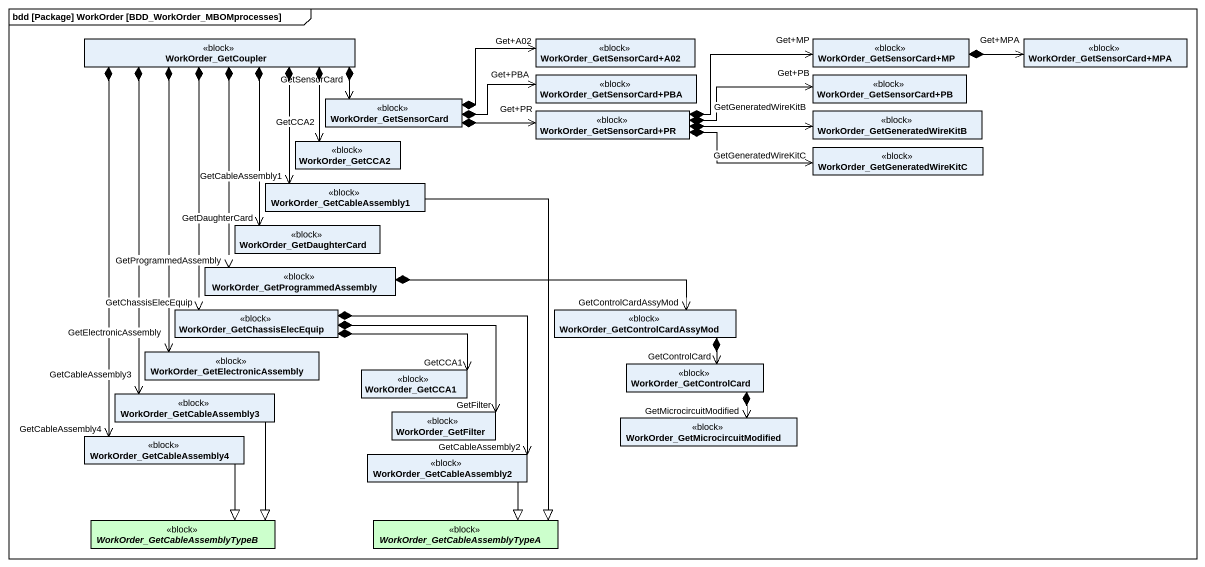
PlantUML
@startuml
mainframe bdd [Package] WorkOrder [BDD_WorkOrder_MBOMprocesses]
hide circle
hide empty members
class WorkOrder_GetCoupler <<block>>
class "WorkOrder_GetSensorCard+A02" as WorkOrder_GetSensorCard_A02 <<block>>
class "WorkOrder_GetSensorCard+MP" as WorkOrder_GetSensorCard_MP <<block>>
class "WorkOrder_GetSensorCard+MPA" as WorkOrder_GetSensorCard_MPA <<block>>
class WorkOrder_GetSensorCard <<block>>
class "WorkOrder_GetSensorCard+PBA" as WorkOrder_GetSensorCard_PBA <<block>>
class "WorkOrder_GetSensorCard+PB" as WorkOrder_GetSensorCard_PB <<block>>
class WorkOrder_GetCCA2 <<block>>
class "WorkOrder_GetSensorCard+PR" as WorkOrder_GetSensorCard_PR <<block>>
class "WorkOrder_GetGeneratedWireKitB" as WorkOrder <<block>>
class "WorkOrder_GetGeneratedWireKitC" as WorkOrder_2 <<block>>
class WorkOrder_GetCableAssembly1 <<block>>
class WorkOrder_GetDaughterCard <<block>>
class "WorkOrder_GetProgrammedAssembly" as WorkOrder_3 <<block>>
class "WorkOrder_GetChassisElecEquip" as WorkOrder_4 <<block>>
class "WorkOrder_GetControlCardAssyMod" as WorkOrder_5 <<block>>
class "WorkOrder_GetElectronicAssembly" as WorkOrder_6 <<block>>
class WorkOrder_GetCCA1 <<block>>
class WorkOrder_GetControlCard <<block>>
class WorkOrder_GetCableAssembly3 <<block>>
class WorkOrder_GetFilter <<block>>
class WorkOrder_GetCableAssembly4 <<block>>
class "WorkOrder_GetMicrocircuitModified" as WorkOrder_7 <<block>>
class WorkOrder_GetCableAssembly2 <<block>>
abstract class "WorkOrder_GetCableAssemblyTypeB" as WorkOrder_8 <<block>> #CCFFCC
abstract class "WorkOrder_GetCableAssemblyTypeA" as WorkOrder_9 <<block>> #CCFFCC
WorkOrder_GetCoupler *-right-> "GetSensorCard" WorkOrder_GetSensorCard
WorkOrder_GetCoupler *--> "GetCCA2" WorkOrder_GetCCA2
WorkOrder_GetCoupler *--> "GetCableAssembly1" WorkOrder_GetCableAssembly1
WorkOrder_GetCoupler *--> "GetDaughterCard" WorkOrder_GetDaughterCard
WorkOrder_GetCoupler *--> "GetProgrammedAssembly" WorkOrder_3
WorkOrder_GetCoupler *--> "GetChassisElecEquip" WorkOrder_4
WorkOrder_GetCoupler *--> "GetElectronicAssembly" WorkOrder_6
WorkOrder_GetCoupler *--> "GetCableAssembly3" WorkOrder_GetCableAssembly3
WorkOrder_GetCoupler *--> "GetCableAssembly4" WorkOrder_GetCableAssembly4
WorkOrder_GetSensorCard_MP *-right-> "Get+MPA" WorkOrder_GetSensorCard_MPA
WorkOrder_GetSensorCard *-right-> "Get+A02" WorkOrder_GetSensorCard_A02
WorkOrder_GetSensorCard *-right-> "Get+PBA" WorkOrder_GetSensorCard_PBA
WorkOrder_GetSensorCard *-right-> "Get+PR" WorkOrder_GetSensorCard_PR
WorkOrder_GetSensorCard_PR *-right-> "Get+MP" WorkOrder_GetSensorCard_MP
WorkOrder_GetSensorCard_PR *-right-> "Get+PB" WorkOrder_GetSensorCard_PB
WorkOrder_GetSensorCard_PR *-right-> "GetGeneratedWireKitB" WorkOrder
WorkOrder_GetSensorCard_PR *-right-> "GetGeneratedWireKitC" WorkOrder_2
WorkOrder_GetCableAssembly1 --|> WorkOrder_9
WorkOrder_3 *-right-> "GetControlCardAssyMod" WorkOrder_5
WorkOrder_4 *-right-> "GetCCA1" WorkOrder_GetCCA1
WorkOrder_4 *-right-> "GetFilter" WorkOrder_GetFilter
WorkOrder_4 *--> "GetCableAssembly2" WorkOrder_GetCableAssembly2
WorkOrder_5 *--> "GetControlCard" WorkOrder_GetControlCard
WorkOrder_GetControlCard *--> "GetMicrocircuitModified" WorkOrder_7
WorkOrder_GetCableAssembly3 --|> WorkOrder_8
WorkOrder_GetCableAssembly4 --|> WorkOrder_8
WorkOrder_GetCableAssembly2 --|> WorkOrder_9
@enduml
